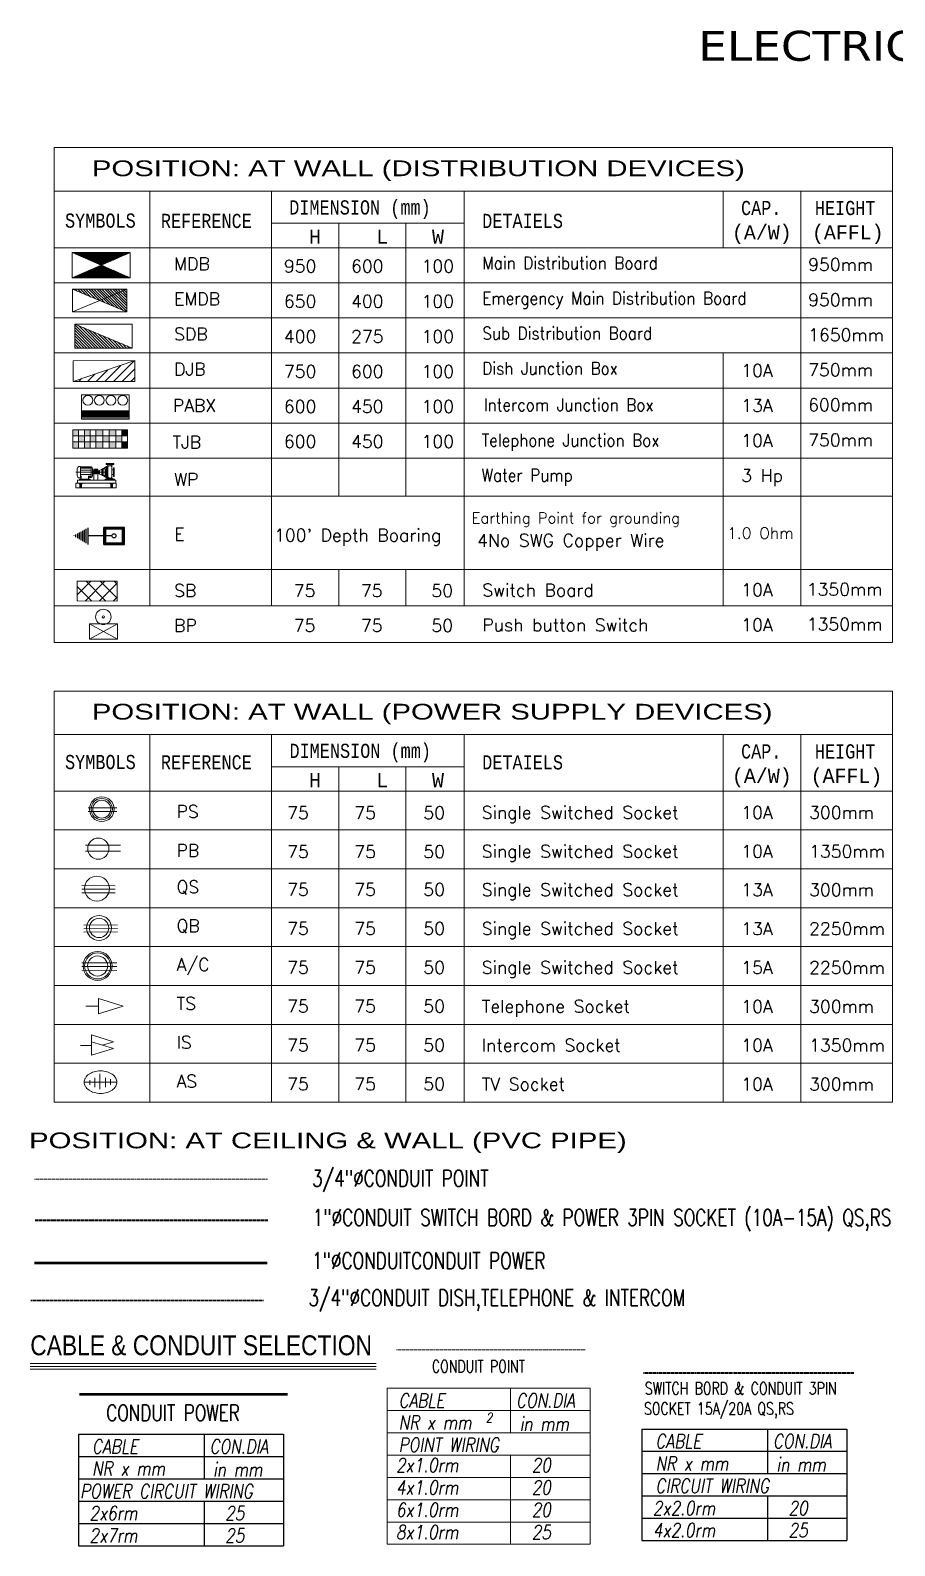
# Model space of a CAD drawing. Header units: inches. Extents: x 4244 to 5877, y 2160 to 3273.
# Drawn here: x 5290.3 to 5506, y 2880 to 3258.2 of the extents above; entities that cross this region are included whole.
import ezdxf

# ---------------------------------------------------------------- set-up
doc = ezdxf.new("R2010")
doc.units = ezdxf.units.IN
doc.header["$MEASUREMENT"] = 0
for name, pattern in [('BORDER', [1.75, 0.5, -0.25, 0.5, -0.25, 0, -0.25]), ('CENTER', [2, 1.25, -0.25, 0.25, -0.25]), ('CENTER2', [1.125, 0.75, -0.125, 0.125, -0.125]), ('HIDDEN', [0.375, 0.25, -0.125])]:
    doc.linetypes.add(name, pattern=pattern)
for name, color, linetype, lineweight in [('AN-TEXT-LEVEL', 252, 'Continuous', 18), ('CONDUIT', 10, 'HIDDEN', 18), ('E-AC-Socket-15A', 52, 'Continuous', 18), ('E-BP-Bell-Push', 190, 'Continuous', 18), ('E-CKT', 7, 'Continuous', 9), ('E-Con-Point', 204, 'HIDDEN', 20), ('E-Conduit-Power', 150, 'Continuous', 53), ('E-Conduit-QS RS SB', 6, 'CENTER2', 40), ('E-DJB Steel Box', 122, 'Continuous', 18), ('E-fixtur', 2, 'Continuous', 18), ('E-IS-Intercome-Socket', 201, 'Continuous', 18), ('E-Legend', 7, 'Continuous', 20), ('E-MDB', 1, 'Continuous', 15), ('E-PS-Socket-5A', 32, 'Continuous', 18), ('E-QB-Socket-20A', 40, 'Continuous', 18), ('E-QS-Socket-15A', 30, 'Continuous', 18), ('E-SB-Switch-Board', 5, 'Continuous', 18), ('E-Sub-Distrubtion board', 242, 'Continuous', 18), ('E-Tel Dish IC-Conduit', 11, 'BORDER', 30), ('E-Telephone-Socket', 11, 'Continuous', 18), ('E-TJB Steel Box', 14, 'Continuous', 18), ('E-Tv-Socket', 13, 'Continuous', 18), ('E. FITTING3', 56, 'Continuous', 18), ('ELEC-FITTING', 118, 'Continuous', 20)]:
    doc.layers.add(name, color=color, linetype=linetype, lineweight=lineweight)
doc.layers.add('TEXT', color=5, linetype='Continuous')
doc.styles.add('DIM', font='arial.ttf', dxfattribs={"width": 0.8, "height": 5})
doc.styles.add('SIMPLEX', font='simplex.shx', dxfattribs={"width": 0.7})
doc.styles.add('TAHUMA', font='tahoma.ttf')
doc.styles.add('TAVE1', font='ROMANS.shx', dxfattribs={"width": 0.75})
doc.styles.add('TEX', font='monotxt.shx', dxfattribs={"height": 12})
doc.styles.add('TIMES', font='ARIALN.TTF')

# ---------------------------------------------------------------- blocks, each defined once
blk = doc.blocks.new('*X5')
at = {"color": 0}
for p, q in [((10767.22, 16968.55), (10776.15, 16977.47)), ((10768.99, 16968.55), (10779.18, 16978.74)), ((10770.76, 16968.55), (10782.22, 16980.01)), ((10772.53, 16968.55), (10785.26, 16981.29)), ((10774.29, 16968.55), (10788.3, 16982.56)), ((10776.06, 16968.55), (10790.67, 16983.16)), ((10777.83, 16968.55), (10790.67, 16981.39)), ((10779.6, 16968.55), (10790.67, 16979.63)), ((10781.36, 16968.55), (10790.67, 16977.86)), ((10754.85, 16968.55), (10754.87, 16968.57)), ((10756.62, 16968.55), (10757.91, 16969.84)), ((10758.38, 16968.55), (10760.95, 16971.12)), ((10760.15, 16968.55), (10763.99, 16972.39)), ((10761.92, 16968.55), (10767.03, 16973.66)), ((10763.69, 16968.55), (10770.07, 16974.93)), ((10765.46, 16968.55), (10773.11, 16976.2)), ((10783.13, 16968.55), (10790.67, 16976.09)), ((10784.9, 16968.55), (10790.67, 16974.32)), ((10786.67, 16968.55), (10790.67, 16972.55)), ((10788.44, 16968.55), (10790.67, 16970.79)), ((10790.2, 16968.55), (10790.67, 16969.02))]:
    blk.add_line(p, q, dxfattribs=at)
blk = doc.blocks.new('SDB')
for p, q in [((0, -7.5), (17.93, 0)), ((0, -7.5), (0, 0)), ((0, 0), (17.93, 0)), ((17.93, 0), (17.93, -7.5)), ((0, -7.5), (17.93, -7.5))]:
    blk.add_line(p, q)
at = {"xscale": 0.5, "yscale": 0.5, "zscale": 0.5}
blk.add_blockref('*X5', (-5377.41, -8491.77), dxfattribs=at)
blk = doc.blocks.new('SW')
h = blk.add_hatch()
h.set_pattern_fill('ANSI37', color=256, scale=24, style=0)
h.set_pattern_definition([(45, (-59.5238, -1151.0284), (-2.12132, 2.12132), []), (135, (-59.5238, -1151.0284), (-2.12132, -2.12132), [])])
h.paths.add_polyline_path([(-24, -15.52), (-12, -15.52), (-12, -21.52), (-24, -21.52)])
for p, q in [((-24, -15.52), (-12, -15.52)), ((-24, -15.52), (-24, -21.52)), ((-12, -15.52), (-12, -21.52)), ((-24, -21.52), (-12, -21.52))]:
    blk.add_line(p, q)
blk = doc.blocks.new('A$C4DCB0E22')
at = {"layer": 'E-SB-Switch-Board', "xscale": 1.5, "yscale": 1.5, "zscale": 1.5, "rotation": 90.05046403147966}
blk.add_blockref('SW', (-23.29, 35.98), dxfattribs=at)
blk = doc.blocks.new('P')
h = blk.add_hatch()
h.set_pattern_fill('ANSI31', color=256, style=0)
h.set_pattern_definition([(45, (5262.17775, 6617.84506), (-0.0883883476, 0.0883883476), [])])
h.paths.add_polyline_path([(-3.05, -22.93), (9.68, -17.33), (-15.78, -17.33)])
h = blk.add_hatch()
h.set_pattern_fill('ANSI31', color=256, style=0)
h.set_pattern_definition([(315, (5262.17775, -6663.70471), (-0.0883883476, -0.0883883476), [])])
h.paths.add_polyline_path([(-3.05, -22.93), (9.68, -28.53), (-15.78, -28.53)])
for p, q in [((-3.05, -22.93), (-15.78, -17.33)), ((-15.78, -17.33), (9.68, -17.33)), ((-15.78, -28.53), (-15.78, -17.33)), ((-3.05, -22.93), (9.68, -17.33)), ((9.68, -17.33), (9.68, -28.53)), ((-15.78, -28.53), (-3.05, -22.93)), ((-3.05, -22.93), (9.68, -28.53)), ((9.68, -28.53), (-15.78, -28.53))]:
    blk.add_line(p, q)
blk = doc.blocks.new('*X35')
at = {"color": 0}
for p, q in [((10774.3, 16968.5), (10788.3, 16982.6)), ((10776.1, 16968.5), (10790.7, 16983.2)), ((10777.8, 16968.5), (10790.7, 16981.4)), ((10760.2, 16968.5), (10764, 16972.4)), ((10761.9, 16968.5), (10767, 16973.7)), ((10763.7, 16968.5), (10770.1, 16974.9)), ((10765.5, 16968.5), (10773.1, 16976.2)), ((10767.2, 16968.5), (10776.1, 16977.5)), ((10769, 16968.5), (10779.2, 16978.7)), ((10770.8, 16968.5), (10782.2, 16980)), ((10772.5, 16968.5), (10785.3, 16981.3)), ((10779.6, 16968.5), (10790.7, 16979.6)), ((10781.4, 16968.5), (10790.7, 16977.9)), ((10783.1, 16968.5), (10790.7, 16976.1)), ((10784.9, 16968.5), (10790.7, 16974.3)), ((10786.7, 16968.5), (10790.7, 16972.6)), ((10754.8, 16968.5), (10754.9, 16968.6)), ((10756.6, 16968.5), (10757.9, 16969.8)), ((10758.4, 16968.5), (10761, 16971.1)), ((10788.4, 16968.5), (10790.7, 16970.8)), ((10790.2, 16968.5), (10790.7, 16969))]:
    blk.add_line(p, q, dxfattribs=at)
blk = doc.blocks.new('A$C46D62743')
for p, q in [((17, 65), (316, 368)), ((57, 25), (356, 328))]:
    blk.add_line(p, q)
for radius in [183, 158, 133]:
    blk.add_circle((183, 183), radius)
blk = doc.blocks.new('3PIN15A')
for p, q in [((-7.54, -5.07), (6.43, 8.9)), ((-6.06, -6.56), (7.92, 7.41)), ((-4.57, -8.05), (9.41, 5.92))]:
    blk.add_line(p, q)
blk.add_circle((0, 0), 7.37)
blk = doc.blocks.new('A$C44EE3311')
for p, q in [((20, 94), (439, 513)), ((64, 49), (484, 468)), ((109, 5), (529, 424))]:
    blk.add_line(p, q)
for radius in [246, 221, 171]:
    blk.add_circle((246, 246), radius)
blk = doc.blocks.new('A$C12B00F2E')
for p, q in [((660, 136), (223, 271)), ((223, 0), (223, 271)), ((0, 136), (223, 136)), ((660, 136), (223, 0))]:
    blk.add_line(p, q)
blk = doc.blocks.new('E-TV')
at = {"layer": 'E-Tv-Socket'}
for p, q in [((-26.5, 13), (-0.8, 13)), ((-22, 15.2), (-22, 11.3)), ((-18.1, 16.9), (-18.1, 9.6)), ((-14.2, 18.5), (-14.2, 6.3)), ((-9.7, 16.9), (-9.7, 9.6)), ((-5.8, 15.2), (-5.8, 10.7))]:
    blk.add_line(p, q, dxfattribs=at)
for centre, radius, start, end in [((-20.2, 13), 6.31, 149.2053, 180), ((-20.2, 13), 6.31, 180, 210.7947), ((-17, 11.1), 9.96, 124.7991, 149.2053), ((-15, 8.1), 13.6, 106.0599, 124.7991), ((-13.6, 3.5), 18.4, 90, 106.0599), ((-13.6, 3.5), 18.4, 73.9401, 90), ((-12.3, 8.1), 13.6, 55.2009, 73.9401), ((-10.2, 11.1), 9.96, 30.7947, 55.2009), ((-7.1, 13), 6.31, 0, 30.7947), ((-7.1, 13), 6.31, 329.2053, 0), ((-17, 14.8), 9.96, 210.7947, 235.2009), ((-15, 17.8), 13.6, 235.2009, 253.9401), ((-13.6, 22.5), 18.4, 253.9401, 270), ((-13.6, 22.5), 18.4, 270, 286.0599), ((-12.3, 17.8), 13.6, 286.0599, 304.7991), ((-10.2, 14.8), 9.96, 304.7991, 329.2053)]:
    blk.add_arc(centre, radius, start, end, dxfattribs=at)
blk = doc.blocks.new('A$C35A322F8')
for p, q in [((660, 271), (223, 407)), ((223, 0), (223, 407)), ((0, 213), (223, 213)), ((660, 271), (223, 136)), ((660, 136), (223, 0)), ((660, 136), (442, 203))]:
    blk.add_line(p, q)
blk = doc.blocks.new('motor')
at = {"layer": 'ELEC-FITTING', "linetype": 'Continuous', "ltscale": 30}
for p, q in [((25.1, 12.3), (-0.1, 12.3)), ((1.1, 9.5), (1.1, 15.1)), ((3.6, 16.8), (2.2, 16.8)), ((3.6, 7.8), (3.6, 16.8)), ((12, 16.5), (3.6, 16.5)), ((12, 16.3), (3.6, 16.3)), ((12, 15.5), (3.6, 15.5)), ((12, 14), (3.6, 14)), ((12, 8.1), (12, 16.5)), ((13, 9.7), (13, 14.9)), ((13.4, 13.5), (13, 13.5)), ((13.2, 13.1), (13.4, 13.1)), ((14.4, 12.7), (13.2, 12.7)), ((14.1, 14.6), (14.1, 6.2)), ((17.2, 14.6), (14.1, 14.6)), ((17.2, 14.4), (14.1, 14.4)), ((17.2, 13.6), (14.1, 13.6)), ((14.7, 13.1), (14.4, 13.1)), ((14.4, 11.5), (14.4, 13.1)), ((16.5, 13.5), (14.7, 13.5)), ((14.7, 11.1), (14.7, 13.5)), ((15.3, 11.1), (15.3, 13.5)), ((16, 11.1), (16, 13.5)), ((16.5, 11.1), (16.5, 13.5)), ((16.9, 13.1), (16.5, 13.1)), ((16.9, 11.5), (16.9, 13.1)), ((18, 12.7), (16.9, 12.7)), ((17.2, 14.6), (17.2, 6.2)), ((18.4, 13.5), (18, 13.5)), ((18, 11), (18, 13.5)), ((23.7, 16.4), (20.8, 14.7)), ((22.9, 15), (21.4, 14.7)), ((29.7, 19), (23.6, 19)), ((23.6, 18.4), (23.6, 19)), ((29.7, 18.4), (23.6, 18.4)), ((25.1, 16.4), (24.3, 16.4)), ((24.5, 18.1), (24.5, 18.4)), ((28.8, 18.1), (24.5, 18.1)), ((25.1, 6.8), (25.1, 18.1)), ((28.2, 6.8), (28.2, 18.1)), ((29.3, 14.1), (28.2, 14.1)), ((28.8, 18.1), (28.8, 18.4)), ((29.3, 8.9), (29.3, 15.7)), ((29.9, 15.7), (29.3, 15.7)), ((29.7, 19), (29.7, 18.4)), ((29.9, 8.9), (29.9, 15.7)), ((0, 0), (0, 3.7)), ((31.6, 3.7), (0, 3.7)), ((31.6, 0), (0, 0)), ((1.2, 3.7), (1.2, 6.2)), ((31.3, 6.2), (1.2, 6.2)), ((3.6, 7.8), (2.2, 7.8)), ((4.9, 3.1), (2.5, 3.1)), ((4.7, 3.1), (2.7, 2.7)), ((4.7, 2.7), (2.7, 2.3)), ((4.7, 2.7), (2.7, 2.7)), ((4.7, 2.3), (2.7, 1.9)), ((4.7, 2.3), (2.7, 2.3)), ((4.7, 1.9), (2.7, 1.5)), ((4.7, 1.9), (2.7, 1.9)), ((4.7, 1.5), (2.7, 1.2)), ((4.7, 1.5), (2.7, 1.5)), ((4.7, 1.2), (2.7, 0.8)), ((4.7, 1.2), (2.7, 1.2)), ((4.7, 0.8), (2.7, 0.4)), ((4.7, 0.8), (2.7, 0.8)), ((4.7, 0.4), (2.7, 0)), ((4.7, 0.4), (2.7, 0.4)), ((2.8, 6.2), (2.8, 6.9)), ((11.2, 6.9), (2.8, 6.9)), ((3.1, 1.8), (3.1, 1.8)), ((12, 10.6), (3.6, 10.6)), ((4, 9.1), (3.6, 9.1)), ((4, 8.3), (3.6, 8.3)), ((4, 8.1), (3.6, 8.1)), ((4, 9.4), (4, 6.9)), ((9.9, 9.4), (9.9, 6.9)), ((12, 9.1), (9.9, 9.1)), ((12, 8.3), (9.9, 8.3)), ((12, 8.1), (9.9, 8.1)), ((11.2, 6.2), (11.2, 6.9)), ((13.4, 11.1), (13, 11.1)), ((14.4, 11.9), (13.2, 11.9)), ((13.2, 11.5), (13.4, 11.5)), ((14.7, 11.5), (14.4, 11.5)), ((16.5, 11.1), (14.7, 11.1)), ((16.9, 11.5), (16.5, 11.5)), ((18, 11.9), (16.9, 11.9)), ((18.4, 11), (18, 11)), ((23.7, 8.1), (20.8, 9.9)), ((22.9, 9.6), (21.4, 9.9)), ((30.1, 6.8), (23, 6.8)), ((23, 6.8), (23, 6.2)), ((24.2, 6.8), (25.1, 7.7)), ((25.1, 8.1), (24.3, 8.1)), ((28.2, 7.7), (25.1, 7.7)), ((26.7, 7.2), (26.7, 7.7)), ((26.7, 3.1), (26.7, 3.7)), ((26.7, 3.7), (29.2, 3.7)), ((29.2, 3.1), (26.7, 3.1)), ((28.9, 3.1), (27, 2.7)), ((28.9, 2.7), (27, 2.7)), ((28.9, 2.7), (27, 2.3)), ((28.9, 2.3), (27, 2.3)), ((28.9, 2.3), (27, 1.9)), ((28.9, 1.9), (27, 1.9)), ((28.9, 1.9), (27, 1.5)), ((28.9, 1.5), (27, 1.5)), ((28.9, 1.5), (27, 1.2)), ((28.9, 1.2), (27, 1.2)), ((28.9, 1.2), (27, 0.8)), ((28.9, 0.8), (27, 0.8)), ((28.9, 0.8), (27, 0.4)), ((28.9, 0.4), (27, 0.4)), ((28.9, 0.4), (27, 0)), ((27.3, 1.8), (27.3, 1.8)), ((29.3, 10.5), (28.2, 10.5)), ((29.1, 6.8), (28.2, 7.7)), ((29.2, 3.7), (29.2, 3.1)), ((29.9, 8.9), (29.3, 8.9)), ((30.1, 6.2), (30.1, 6.8)), ((31.3, 3.7), (31.3, 6.2)), ((31.6, 0), (31.6, 3.7))]:
    blk.add_line(p, q, dxfattribs=at)
for points in [[(13.2, 11.5), (13.2, 13.1)], [(13.4, 11.1), (13.4, 13.5)], [(21.4, 9.9), (21.4, 14.7)], [(22.9, 9.6), (22.9, 15)], [(2.5, 3.1), (2.5, 3.7), (4.9, 3.7), (4.9, 3.1)]]:
    blk.add_lwpolyline(points, dxfattribs=at)
for points in [[(18.4, 11), (18.4, 13.5, -0.414214), (18.5, 13.6), (20.2, 14.7), (20.2, 9.9), (18.5, 10.9, -0.414214)], [(20.8, 9.8), (20.8, 14.8, 0.414214), (20.7, 14.9), (20.5, 14.9), (20.5, 9.7), (20.7, 9.7, 0.414214)], [(23.7, 8.1), (23.7, 16.5, -0.414214), (23.8, 16.6), (23.9, 16.6), (23.9, 7.9), (23.8, 7.9, -0.414214)], [(24.3, 7.8), (24.3, 16.7, 0.414214), (24.1, 16.8), (24, 16.8, 0.414214), (23.9, 16.7), (23.9, 7.8, 0.414214), (24, 7.7), (24.1, 7.7, 0.414214)]]:
    blk.add_lwpolyline(points, format="xyb", close=True, dxfattribs=at)
for centre, radius, start, end in [((2.9, 15.1), 1.78, 114.5294, 180), ((11.2, 14.9), 1.78, 0, 65.4071), ((26.7, 15.1), 2.22, 46.174, 133.826), ((2.9, 9.5), 1.78, 180, 245.4706), ((11.2, 9.7), 1.78, 294.5929, 0), ((26.7, 9.9), 2.22, 226.174, 313.826)]:
    blk.add_arc(centre, radius, start, end, dxfattribs=at)
blk = doc.blocks.new('A$C19202BDE')
for p, q in [((0, 89), (419, 509)), ((45, 45), (464, 464)), ((89, 0), (509, 419))]:
    blk.add_line(p, q)
for radius in [221, 171]:
    blk.add_circle((226, 242), radius)

msp = doc.modelspace()

# ---------------------------------------------------------------- hatches: boundary and pattern name
at = {"layer": 'CONDUIT', "linetype": 'ByBlock', "lineweight": 25}
h = msp.add_hatch(dxfattribs=at)
h.set_pattern_fill('BRICK', color=256, scale=0.4225, angle=-90, style=0)
h.set_pattern_definition([(270, (6129.59524, 6614.19442), (0.105625, -3e-17), []), (360, (6129.59524, 6614.19442), (8e-17, 0.21125), [0.105625, -0.105625]), (360, (6129.59524, 6614.0888), (8e-17, 0.21125), [-0.105625, 0.105625])])
h.paths.add_polyline_path([(5313.78, 3129.85), (5313.78, 3134.11), (5308.66, 3134.11), (5308.66, 3132.03), (5309.09, 3132.03), (5309.09, 3133.68), (5313.34, 3133.68), (5313.34, 3130.28), (5309.09, 3130.28), (5309.09, 3132.03), (5308.66, 3132.03), (5308.66, 3129.85)])
at = {"layer": 'E-TJB Steel Box'}
h = msp.add_hatch(color=256, dxfattribs=at)
h.paths.add_polyline_path([(5302.32, 3158.48), (5300.94, 3158.48), (5300.94, 3156.98), (5302.32, 3156.97)])
h.paths.add_polyline_path([(5305.22, 3158.48), (5303.8, 3158.48), (5303.8, 3156.97), (5305.22, 3156.97)])
h.paths.add_polyline_path([(5308.37, 3158.48), (5306.67, 3158.48), (5306.67, 3156.96), (5308.37, 3156.96)])
h.paths.add_polyline_path([(5311.63, 3158.48), (5310, 3158.48), (5310, 3156.96), (5311.63, 3156.95)])
h = msp.add_hatch(color=256, dxfattribs=at)
h.paths.add_polyline_path([(5313.18, 3156.95), (5314.57, 3156.95), (5314.57, 3158.48), (5313.18, 3158.48)])
h.paths.add_polyline_path([(5313.18, 3153.89), (5314.57, 3153.89), (5314.57, 3155.44), (5313.18, 3155.44)])
h = msp.add_hatch(color=256, dxfattribs=at)
h.paths.add_polyline_path([(5302.32, 3155.46), (5300.94, 3155.47), (5300.94, 3153.89), (5302.32, 3153.89)])
h.paths.add_polyline_path([(5305.22, 3155.46), (5303.8, 3155.46), (5303.8, 3153.89), (5305.22, 3153.89)])
h.paths.add_polyline_path([(5308.37, 3155.45), (5306.67, 3155.45), (5306.67, 3153.89), (5308.37, 3153.89)])
h.paths.add_polyline_path([(5311.63, 3155.44), (5310, 3155.45), (5310, 3153.89), (5311.63, 3153.89)])
h = msp.add_hatch(color=256, dxfattribs=at)
h.paths.add_polyline_path([(5313.18, 3156.95), (5311.63, 3156.95), (5311.63, 3155.44), (5313.18, 3155.44)])
h.paths.add_polyline_path([(5310, 3156.96), (5308.37, 3156.96), (5308.37, 3155.45), (5310, 3155.45)])
h.paths.add_polyline_path([(5305.22, 3155.46), (5306.67, 3155.45), (5306.67, 3156.96), (5305.22, 3156.97)])
h.paths.add_polyline_path([(5302.32, 3155.46), (5303.8, 3155.46), (5303.8, 3156.97), (5302.32, 3156.97)])

# ---------------------------------------------------------------- linework, layer by layer
at = {"layer": 'AN-TEXT-LEVEL'}
for p, q in [((5305.12, 3106.21), (5305.12, 3107.4)), ((5309.55, 3106.21), (5310.21, 3106.21))]:
    msp.add_line(p, q, dxfattribs=at)
at = {"layer": 'CONDUIT', "linetype": 'ByBlock', "lineweight": 25}
for p, q in [((5301.21, 3132.1), (5301.21, 3131.97)), ((5301.63, 3132.33), (5301.63, 3131.71)), ((5302.05, 3132.57), (5302.05, 3131.45)), ((5302.48, 3132.8), (5302.47, 3131.19)), ((5302.9, 3133.04), (5302.9, 3130.94)), ((5303.32, 3133.28), (5303.32, 3130.68)), ((5303.75, 3133.51), (5303.74, 3130.42)), ((5304.17, 3133.75), (5304.16, 3130.16)), ((5304.68, 3134.03), (5304.68, 3129.85)), ((5310.61, 3132.03), (5304.68, 3132.03))]:
    msp.add_line(p, q, dxfattribs=at)
for points in [[(5313.78, 3134.11), (5308.66, 3134.11), (5308.66, 3129.85), (5313.78, 3129.85)], [(5313.34, 3133.68), (5309.09, 3133.68), (5309.09, 3130.28), (5313.34, 3130.28)]]:
    msp.add_lwpolyline(points, close=True, dxfattribs=at)
msp.add_circle((5311.17, 3132.01), 0.509, dxfattribs=at)
at = {"layer": 'E-BP-Bell-Push', "color": 200}
for p, q in [((5305.11, 3110.06), (5312.04, 3106.22)), ((5305.11, 3110.06), (5305.12, 3106.21)), ((5312.04, 3110.06), (5305.11, 3110.06)), ((5312.04, 3110.06), (5305.12, 3106.21)), ((5312.04, 3106.22), (5312.04, 3110.06)), ((5305.12, 3106.21), (5312.04, 3106.22))]:
    msp.add_line(p, q, dxfattribs=at)
msp.add_circle((5308.53, 3111.77), 1.92, dxfattribs=at)
for start, end in [(0.0177, 180.0177), (180.0177, 0.0177)]:
    msp.add_arc((5308.52, 3111.75), 0.288, start, end, dxfattribs=at)
at = {"layer": 'E-Con-Point', "ltscale": 0.005}
for p, q in [((5291.37, 2971.4), (5349.49, 2971.4)), ((5381.67, 2928.85), (5428.78, 2928.83))]:
    msp.add_line(p, q, dxfattribs=at)
at = {"layer": 'E-Con-Point', "linetype": 'ByBlock'}
for p, q in [((5379.4, 2919.25), (5430.02, 2919.25)), ((5379.4, 2919.25), (5379.4, 2880.3)), ((5410.17, 2919.25), (5410.17, 2908.12)), ((5430.02, 2919.25), (5430.02, 2880.3)), ((5379.4, 2913.68), (5430.02, 2913.68)), ((5379.4, 2908.12), (5430.02, 2908.12)), ((5379.4, 2902.56), (5430.02, 2902.56)), ((5410.17, 2902.56), (5410.17, 2880.3)), ((5379.4, 2896.99), (5430.02, 2896.99)), ((5379.4, 2891.43), (5430.02, 2891.43)), ((5379.4, 2885.87), (5430.02, 2885.87)), ((5379.4, 2880.3), (5430.02, 2880.3))]:
    msp.add_line(p, q, dxfattribs=at)
at = {"layer": 'E-Conduit-Power', "ltscale": 0.0001}
for p, q in [((5291.32, 2950.55), (5349.44, 2950.55)), ((5302.57, 2917.74), (5354.46, 2917.74))]:
    msp.add_line(p, q, dxfattribs=at)
at = {"layer": 'E-Conduit-Power', "linetype": 'ByBlock', "lineweight": -2}
for p, q in [((5302.31, 2907.77), (5353.52, 2907.77)), ((5302.31, 2907.77), (5302.31, 2879.96)), ((5333.68, 2907.77), (5333.68, 2896.65)), ((5353.52, 2907.77), (5353.52, 2891.09)), ((5302.31, 2902.21), (5353.52, 2902.21)), ((5302.31, 2896.65), (5353.52, 2896.65)), ((5302.31, 2891.09), (5353.52, 2891.09)), ((5333.68, 2891.09), (5333.68, 2879.96)), ((5353.52, 2891.09), (5353.52, 2879.96)), ((5302.31, 2885.52), (5353.52, 2885.52)), ((5302.31, 2879.96), (5353.52, 2879.96))]:
    msp.add_line(p, q, dxfattribs=at)
at = {"layer": 'E-Conduit-QS RS SB', "ltscale": 0.005}
for p, q in [((5291.49, 2961.22), (5349.61, 2961.22)), ((5443.32, 2923.11), (5495.87, 2923.11))]:
    msp.add_line(p, q, dxfattribs=at)
at = {"layer": 'E-Conduit-QS RS SB', "linetype": 'ByBlock', "lineweight": -2}
for p, q in [((5442.9, 2909.08), (5494.11, 2909.08)), ((5442.9, 2909.08), (5442.9, 2881.26)), ((5442.9, 2909.08), (5494.11, 2909.08)), ((5442.9, 2909.08), (5442.9, 2881.26)), ((5474.27, 2909.08), (5474.27, 2897.95)), ((5474.27, 2909.08), (5474.27, 2897.95)), ((5494.11, 2909.08), (5494.11, 2892.39)), ((5494.11, 2909.08), (5494.11, 2892.39)), ((5442.9, 2903.51), (5494.11, 2903.51)), ((5442.9, 2903.51), (5494.11, 2903.51)), ((5442.9, 2897.95), (5494.11, 2897.95)), ((5442.9, 2897.95), (5494.11, 2897.95)), ((5442.9, 2892.39), (5494.11, 2892.39)), ((5442.9, 2892.39), (5494.11, 2892.39)), ((5474.27, 2892.39), (5474.27, 2881.26)), ((5474.27, 2892.39), (5474.27, 2881.26)), ((5494.11, 2892.39), (5494.11, 2881.26)), ((5494.11, 2892.39), (5494.11, 2881.26)), ((5442.9, 2886.82), (5494.11, 2886.82)), ((5442.9, 2886.82), (5494.11, 2886.82)), ((5442.9, 2881.26), (5494.11, 2881.26)), ((5442.9, 2881.26), (5494.11, 2881.26))]:
    msp.add_line(p, q, dxfattribs=at)
at = {"layer": 'E-DJB Steel Box'}
for p, q in [((5300.97, 3170.53), (5316.41, 3175.73)), ((5316.41, 3175.73), (5300.97, 3175.72)), ((5300.97, 3175.72), (5300.97, 3170.53)), ((5309.66, 3173.45), (5306.74, 3170.53)), ((5312.92, 3174.55), (5308.9, 3170.53)), ((5316.19, 3175.65), (5311.07, 3170.53)), ((5316.42, 3173.71), (5313.24, 3170.53)), ((5316.42, 3170.53), (5316.41, 3175.73)), ((5300.97, 3170.53), (5316.42, 3170.53)), ((5303.12, 3171.25), (5302.4, 3170.53)), ((5306.39, 3172.35), (5304.57, 3170.53)), ((5316.42, 3171.54), (5315.41, 3170.53))]:
    msp.add_line(p, q, dxfattribs=at)
at = {"layer": 'E-fixtur', "color": 1}
for p, q in [((5296.28, 3228.9), (5505.51, 3228.9)), ((5296.28, 3228.9), (5296.28, 3105.38)), ((5505.51, 3105.38), (5505.51, 3228.9)), ((5296.28, 3105.38), (5505.51, 3105.38)), ((5296.28, 3093.27), (5296.28, 2990.67)), ((5296.28, 3093.27), (5505.51, 3093.27)), ((5505.51, 2990.67), (5505.51, 3093.27)), ((5296.28, 2990.67), (5505.51, 2990.67))]:
    msp.add_line(p, q, dxfattribs=at)
at = {"layer": 'E-fixtur', "color": 36}
for p, q in [((5296.28, 3218.04), (5505.51, 3218.04)), ((5320.12, 3114.51), (5320.12, 3218.04)), ((5350.52, 3114.51), (5350.52, 3218.04)), ((5398.54, 3114.51), (5398.54, 3218.04)), ((5463.25, 3203.92), (5463.25, 3218.04)), ((5482.58, 3114.51), (5482.58, 3218.04)), ((5350.52, 3210.02), (5398.54, 3210.02)), ((5367.28, 3210.02), (5367.28, 3141.89)), ((5384.04, 3210.02), (5384.04, 3141.89)), ((5296.28, 3203.92), (5505.51, 3203.92)), ((5296.28, 3195.13), (5505.51, 3195.13)), ((5296.28, 3186.38), (5505.51, 3186.38)), ((5296.28, 3177.64), (5505.51, 3177.64)), ((5463.25, 3114.51), (5463.25, 3177.64)), ((5296.28, 3168.89), (5505.51, 3168.89)), ((5296.28, 3160.14), (5505.51, 3160.14)), ((5296.28, 3151.39), (5505.51, 3151.39)), ((5296.28, 3141.89), (5505.51, 3141.89)), ((5296.28, 3123.63), (5505.51, 3123.63)), ((5367.28, 3123.63), (5367.28, 3114.51)), ((5384.04, 3123.44), (5384.04, 3114.51)), ((5296.28, 3114.51), (5505.51, 3114.51)), ((5296.28, 3082.41), (5505.51, 3082.41)), ((5320.12, 2990.67), (5320.12, 3082.41)), ((5350.52, 2990.67), (5350.52, 3082.41)), ((5398.54, 2990.67), (5398.54, 3082.41)), ((5463.25, 2990.67), (5463.25, 3082.41)), ((5482.58, 2990.67), (5482.58, 3082.41)), ((5350.52, 3074.39), (5398.54, 3074.39)), ((5367.28, 3074.39), (5367.28, 2990.67)), ((5384.04, 3074.39), (5384.04, 2990.67)), ((5296.28, 3068.29), (5505.51, 3068.29)), ((5296.28, 3058.59), (5505.51, 3058.59)), ((5296.28, 3048.89), (5505.51, 3048.89)), ((5296.28, 3039.18), (5505.51, 3039.18)), ((5296.28, 3029.48), (5505.51, 3029.48)), ((5296.28, 3019.78), (5505.51, 3019.78)), ((5296.28, 3010.08), (5505.51, 3010.08)), ((5296.28, 3000.38), (5505.51, 3000.38))]:
    msp.add_line(p, q, dxfattribs=at)
at = {"layer": 'E-Legend', "color": 3, "ltscale": 2}
for p, q in [((5290.31, 2925.42), (5376.58, 2925.42)), ((5290.31, 2924.72), (5376.58, 2924.72)), ((5290.31, 2924.02), (5376.58, 2924.02))]:
    msp.add_line(p, q, dxfattribs=at)
at = {"layer": 'E-SB-Switch-Board'}
for p, q in [((5304.08, 3054.82), (5312.79, 3054.82)), ((5304.08, 3053.3), (5312.79, 3053.3))]:
    msp.add_line(p, q, dxfattribs=at)
at = {"layer": 'E-SB-Switch-Board', "extrusion": (0, 0, -1)}
msp.add_ellipse((5307.28, 3053.94), major_axis=(-1.87, -1.87), ratio=1, start_param=3.13784, end_param=9.421025, dxfattribs=at)
at = {"layer": 'E-Sub-Distrubtion board', "color": 3}
for p, q in [((5300.85, 3193.54), (5314.36, 3187.89)), ((5300.85, 3193.54), (5300.85, 3187.89)), ((5300.85, 3193.54), (5314.36, 3193.54)), ((5300.85, 3187.89), (5314.36, 3193.54)), ((5314.36, 3193.54), (5314.36, 3187.89)), ((5300.85, 3187.89), (5314.36, 3187.89))]:
    msp.add_line(p, q, dxfattribs=at)
at = {"layer": 'E-Tel Dish IC-Conduit', "ltscale": 0.002}
msp.add_line((5290.43, 2941.12), (5348.55, 2941.12), dxfattribs=at)
at = {"layer": 'E-TJB Steel Box'}
for p, q in [((5300.94, 3158.48), (5300.94, 3153.89)), ((5314.57, 3158.48), (5300.94, 3158.48)), ((5302.32, 3158.48), (5302.32, 3153.9)), ((5303.8, 3158.48), (5303.8, 3153.9)), ((5305.22, 3158.48), (5305.22, 3153.83)), ((5306.67, 3158.48), (5306.67, 3153.86)), ((5308.37, 3158.48), (5308.37, 3153.9)), ((5310, 3158.48), (5310, 3153.86)), ((5311.63, 3158.48), (5311.63, 3153.86)), ((5313.18, 3158.48), (5313.18, 3153.89)), ((5314.57, 3153.89), (5314.57, 3158.48)), ((5300.93, 3155.47), (5314.57, 3155.44)), ((5300.94, 3156.98), (5314.57, 3156.95)), ((5300.94, 3153.89), (5314.57, 3153.89))]:
    msp.add_line(p, q, dxfattribs=at)
at = {"layer": 'E. FITTING3', "ltscale": 0.5}
for p, q in [((5314.97, 3163.19), (5303.06, 3163.19)), ((5314.97, 3162.95), (5303.06, 3162.95)), ((5314.97, 3162.72), (5303.06, 3162.72)), ((5314.97, 3162.45), (5303.06, 3162.45)), ((5314.97, 3162.25), (5303.06, 3162.25)), ((5314.97, 3162), (5303.06, 3162)), ((5314.97, 3161.75), (5303.06, 3161.75)), ((5314.97, 3161.45), (5303.06, 3161.45))]:
    msp.add_line(p, q, dxfattribs=at)
msp.add_lwpolyline([(5314.97, 3167.23), (5314.97, 3161.15), (5303.06, 3161.15), (5303.06, 3167.23)], close=True, dxfattribs=at)
for centre in [(5304.67, 3165.83), (5307.52, 3165.83), (5310.43, 3165.83), (5313.38, 3165.83)]:
    msp.add_circle(centre, 1.24, dxfattribs=at)

# ---------------------------------------------------------------- block references
at = {"layer": 'E-AC-Socket-15A', "xscale": 0.01466945520605271, "yscale": 0.01466945522224705, "zscale": 0.0146694552196272, "rotation": 314.9156490890725}
msp.add_blockref('A$C44EE3311', (5302.01, 3024.66), dxfattribs=at)
at = {"layer": 'E-IS-Intercome-Socket', "xscale": -0.0123826809322054, "yscale": 0.0123826809331149, "zscale": 0.01238268093767518, "rotation": 180}
msp.add_blockref('A$C35A322F8', (5302.86, 3007.43), dxfattribs=at)
at = {"layer": 'E-MDB', "xscale": 0.5697957520278578, "yscale": 0.5697957520342243, "zscale": 0.5697957520278578}
msp.add_blockref('P', (5309.71, 3212.62), dxfattribs=at)
at = {"layer": 'E-PS-Socket-5A', "xscale": -0.01682646401693972, "yscale": 0.01682646401513921, "zscale": 0.01682646401458231, "rotation": 225.384965370892}
msp.add_blockref('A$C46D62743', (5303.79, 3063.76), dxfattribs=at)
at = {"layer": 'E-QB-Socket-20A', "xscale": 0.01409561214391467, "yscale": 0.01409561217587907, "zscale": 0.01409561217528873, "rotation": 315.6897401540111}
msp.add_blockref('A$C19202BDE', (5302.81, 3033.93), dxfattribs=at)
at = {"layer": 'E-QS-Socket-15A', "xscale": 0.4220898829478396, "yscale": 0.422089882945329, "zscale": 0.4220898829428227, "rotation": 314.7849704464856}
msp.add_blockref('3PIN15A', (5306.94, 3043.96), dxfattribs=at)
at = {"layer": 'E-SB-Switch-Board', "xscale": -0.5506447733314417, "yscale": 0.5506447733314417, "zscale": 0.5506447733282025, "rotation": 90}
msp.add_blockref('A$C4DCB0E22', (5311.95, 3120.7), dxfattribs=at)
at = {"layer": 'E-Sub-Distrubtion board', "color": 3, "xscale": -0.3768515974536502, "yscale": 0.3768515974570619, "zscale": 0.3768515974565281, "rotation": 179.9983769500013}
msp.add_blockref('*X35', (1248.06, 9588.28), dxfattribs=at)
at = {"layer": 'E-Sub-Distrubtion board', "xscale": -0.7984329450082441, "yscale": 0.7984329450064251, "zscale": 0.7984329450061678}
msp.add_blockref('SDB', (5315.74, 3184.86), dxfattribs=at)
at = {"layer": 'E-Telephone-Socket', "xscale": -0.01413749999483116, "yscale": 0.01413750000028813, "zscale": 0.0141375, "rotation": 180}
msp.add_blockref('A$C12B00F2E', (5304.14, 3016.57), dxfattribs=at)
at = {"layer": 'E-Tv-Socket', "xscale": -0.3167716584684968, "yscale": 0.3167716584684968, "zscale": 0.3167716584659913, "rotation": 180}
msp.add_blockref('E-TV', (5312.15, 2999.76), dxfattribs=at)
at = {"layer": 'TEXT', "ltscale": 2, "xscale": 0.3188147672954074, "yscale": 0.3188147672954074, "zscale": 0.3188147672954074}
msp.add_blockref('motor', (5301.69, 3143.96), dxfattribs=at)

# ---------------------------------------------------------------- texts
at = {"layer": 'E-CKT', "color": 5, "style": 'TAHUMA', "width": 1.286268}
msp.add_text('ELECTRICAL, TELEPHONE & TV SYSTEM', height=7.4621, dxfattribs=at).set_placement((5457.01, 3250.58))
at = {"layer": 'E-Con-Point', "style": 'TAVE1', "width": 0.75}
for s, height, p in [('3/4"%%CCONDUIT POINT', 4.0921, (5360.62, 2969.6)), ('CONDUIT POINT', 3.0462, (5390.53, 2923.18))]:
    msp.add_text(s, height=height, dxfattribs=at).set_placement(p)
at = {"layer": 'E-Con-Point', "linetype": 'ByBlock', "style": 'TAVE1', "oblique": 10, "width": 0.8}
for s, height, p in [('CABLE', 3.493, (5382.21, 2914.48)), ('CON.DIA', 3.493, (5411.54, 2914.48)), ('NR x mm', 3.493, (5382.21, 2908.92)), ('2', 2.43, (5403.99, 2910.7)), ('in mm ', 3.493, (5412.38, 2908.66)), ('POINT WIRING', 3.4931, (5382.21, 2903.35)), ('2x1.0rm', 3.493, (5381.56, 2898.3)), ('20', 3.493, (5415.44, 2898.3)), ('4x1.0rm', 3.493, (5381.56, 2892.74)), ('20', 3.493, (5415.44, 2892.74)), ('6x1.0rm', 3.493, (5381.56, 2887.17)), ('20', 3.493, (5415.44, 2887.17)), ('8x1.0rm', 3.493, (5381.56, 2881.61)), ('25', 3.493, (5415.44, 2881.61))]:
    msp.add_text(s, height=height, dxfattribs=at).set_placement(p)
at = {"layer": 'E-Conduit-Power', "linetype": 'CENTER', "lineweight": -2, "style": 'TAVE1', "width": 0.75}
for s, height, p in [('1"%%CCONDUITCONDUIT POWER', 4.0921, (5360.62, 2949.05)), ('CONDUIT POWER', 4.0616, (5309.29, 2911.08))]:
    msp.add_text(s, height=height, dxfattribs=at).set_placement(p)
at = {"layer": 'E-Conduit-Power', "linetype": 'ByBlock', "lineweight": -2, "style": 'TAVE1', "oblique": 10, "width": 0.8}
for s, height, p in [('CABLE', 3.493, (5305.71, 2903.01)), ('CON.DIA', 3.493, (5335.04, 2903.01)), ('NR x mm', 3.493, (5305.71, 2897.45)), ('in mm ', 3.493, (5335.88, 2897.19)), ('POWER CIRCUIT WIRING', 3.4931, (5302.73, 2891.82)), ('2x6rm', 3.493, (5305.06, 2886.31)), ('25', 3.493, (5338.94, 2886.31)), ('2x7rm', 3.493, (5305.06, 2880.75)), ('25', 3.493, (5338.94, 2880.75))]:
    msp.add_text(s, height=height, dxfattribs=at).set_placement(p)
at = {"layer": 'E-Conduit-QS RS SB', "lineweight": 18, "style": 'TAVE1', "width": 0.75}
msp.add_text('1"%%CCONDUIT SWITCH BORD & POWER 3PIN SOCKET (10A-15A) QS,RS', height=4.0921, dxfattribs=at).set_placement((5360.78, 2959.82))
at = {"layer": 'E-Conduit-QS RS SB', "lineweight": -2, "style": 'TAVE1', "width": 0.75}
for s, p in [('SWITCH BORD & CONDUIT 3PIN ', (5443.66, 2917.7)), ('SOCKET 15A/20A QS,RS', (5443.46, 2912.67))]:
    msp.add_text(s, height=3.0462, dxfattribs=at).set_placement(p)
at = {"layer": 'E-Conduit-QS RS SB', "linetype": 'ByBlock', "lineweight": -2, "style": 'TAVE1', "oblique": 10, "width": 0.8}
for s, height, p in [('CABLE', 3.493, (5446.31, 2904.31)), ('CABLE', 3.493, (5446.31, 2904.31)), ('CON.DIA', 3.493, (5475.63, 2904.31)), ('CON.DIA', 3.493, (5475.63, 2904.31)), ('NR x mm', 3.493, (5446.31, 2898.75)), ('NR x mm', 3.493, (5446.31, 2898.75)), ('in mm ', 3.493, (5476.48, 2898.49)), ('in mm ', 3.493, (5476.48, 2898.49)), ('CIRCUIT WIRING', 3.4931, (5446.31, 2893.18)), ('CIRCUIT WIRING', 3.4931, (5446.31, 2893.18)), ('2x2.0rm', 3.493, (5445.66, 2887.61)), ('20', 3.493, (5479.53, 2887.61)), ('20', 3.493, (5479.53, 2887.61)), ('4x2.0rm', 3.493, (5445.66, 2882.05)), ('25', 3.493, (5479.53, 2882.05)), ('25', 3.493, (5479.53, 2882.05))]:
    msp.add_text(s, height=height, dxfattribs=at).set_placement(p)
at = {"layer": 'E-fixtur', "color": 7}
for s, height, style, width, p in [('POSITION: AT WALL (DISTRIBUTION DEVICES)', 3.9361, 'DIM', 1.330194, (5305.67, 3221.77)), ('Main Distribution Board', 3.1489, 'SIMPLEX', 0.881614, (5403.12, 3198.53)), ('Emergency Main Distribution Board', 3.1489, 'SIMPLEX', 0.881614, (5403.12, 3189.73)), ('Sub Distribution Board', 3.1489, 'SIMPLEX', 0.881614, (5403.12, 3180.99)), ('Dish Junction Box', 3.1489, 'SIMPLEX', 0.881614, (5403.12, 3172.24)), ('Intercom Junction Box', 3.1489, 'SIMPLEX', 0.881614, (5403.49, 3163.14)), ('Telephone Junction Box', 3.1489, 'SIMPLEX', 0.881614, (5402.92, 3154.29)), ('Water Pump', 3.149, 'SIMPLEX', 0.881614, (5402.92, 3145.54)), ('POSITION: AT WALL (POWER SUPPLY DEVICES)', 3.9361, 'DIM', 1.330194, (5305.67, 3086.14)), ('POSITION: AT CEILING & WALL (PVC PIPE)', 3.9361, 'DIM', 1.330194, (5290, 2979.14))]:
    msp.add_text(s, height=height, dxfattribs=dict(at, style=style, width=width)).set_placement(p)
at = {"layer": 'E-fixtur', "color": 7, "ltscale": 10, "style": 'TEX'}
for s, height, width, p in [('DIMENSION (mm)', 3.5425, 0.822133, (5354.93, 3212.2)), ('CAP.', 3.542, 0.822133, (5467.68, 3212.06)), ('HEIGHT', 3.542, 0.822133, (5486.1, 3212.06)), ('SYMBOLS', 3.542, 0.822133, (5298.98, 3208.91)), ('REFERENCE', 3.542, 0.822133, (5322.9, 3208.83)), ('DETAIELS', 3.542, 0.822133, (5403.08, 3208.83)), ('H', 3.54, 0.972583, (5359.86, 3204.9)), ('L', 3.54, 0.972583, (5376.65, 3204.9)), ('W', 3.54, 0.972583, (5390.56, 3204.9)), ('(A/W)', 3.542, 0.972583, (5465.41, 3205.98)), ('(AFFL)', 3.542, 0.972583, (5485.38, 3205.98)), ('DIMENSION (mm)', 3.5425, 0.822133, (5355, 3076.57)), ('CAP.', 3.542, 0.822133, (5467.68, 3076.43)), ('HEIGHT', 3.542, 0.822133, (5486.1, 3076.43)), ('SYMBOLS', 3.542, 0.822133, (5298.98, 3073.78)), ('REFERENCE', 3.542, 0.822133, (5322.9, 3073.7)), ('DETAIELS', 3.542, 0.822133, (5403.08, 3073.7)), ('H', 3.54, 0.972583, (5359.86, 3069.27)), ('L', 3.54, 0.972583, (5376.65, 3069.27)), ('W', 3.54, 0.972583, (5390.56, 3069.27)), ('(A/W)', 3.542, 0.972583, (5465.41, 3070.35)), ('(AFFL)', 3.542, 0.972583, (5485.05, 3070.35))]:
    msp.add_text(s, height=height, dxfattribs=dict(at, width=width)).set_placement(p)
at = {"layer": 'E-fixtur', "color": 7, "style": 'SIMPLEX'}
for s, height, p in [('MDB', 3.149, (5326.21, 3198.34)), ('950', 3.149, (5353.6, 3197.75)), ('600', 3.149, (5370.36, 3197.75)), ('100', 3.149, (5387.95, 3197.75)), ('950mm', 3.149, (5484.43, 3198.13)), ('EMDB', 3.149, (5326.21, 3189.55)), ('950mm', 3.149, (5484.43, 3189.34)), ('650', 3.149, (5353.6, 3188.96)), ('400', 3.149, (5370.36, 3188.96)), ('100', 3.149, (5387.95, 3188.96)), ('SDB', 3.149, (5326.21, 3180.8)), ('400', 3.149, (5353.6, 3180.21)), ('275', 3.149, (5370.36, 3180.21)), ('100', 3.149, (5387.95, 3180.21)), ('1650mm', 3.149, (5484.43, 3180.59)), ('DJB', 3.149, (5326.21, 3172.05)), ('750', 3.149, (5353.6, 3171.47)), ('600', 3.149, (5370.36, 3171.47)), ('100', 3.149, (5387.95, 3171.47)), ('10A', 3.149, (5467.74, 3171.71)), ('750mm', 3.149, (5484.43, 3171.84)), ('PABX', 3.149, (5325.9, 3162.95)), ('600', 3.149, (5353.6, 3162.72)), ('450', 3.149, (5370.36, 3162.72)), ('100', 3.149, (5387.95, 3162.72)), ('13A', 3.149, (5467.74, 3162.96)), ('600mm', 3.149, (5484.43, 3163.1)), ('TJB', 3.149, (5325.79, 3153.82)), ('600', 3.149, (5353.6, 3153.97)), ('450', 3.149, (5370.36, 3153.97)), ('100', 3.149, (5387.95, 3153.97)), ('10A', 3.149, (5467.74, 3154.21)), ('750mm', 3.149, (5484.43, 3154.35)), ('WP', 3.149, (5326.21, 3144.52)), ('3 Hp', 3.149, (5467.74, 3145.47)), ('Earthing Point for grounding', 2.6765, (5400.47, 3135.12)), ('E', 3.15, (5326.23, 3130.85)), ("100' Depth Boaring", 3.1489, (5351.15, 3130.57)), ('4No SWG Copper Wire', 3.1489, (5401.83, 3129.3)), ('1.0 Ohm', 2.827, (5464.22, 3131.26)), ('SB', 3.149, (5326.21, 3116.76)), ('75', 3.149, (5356.06, 3116.75)), ('75', 3.149, (5372.82, 3116.75)), ('50', 3.149, (5390.41, 3116.75)), ('Switch Board', 3.1489, (5403.12, 3116.87)), ('10A', 3.149, (5467.74, 3116.95)), ('1350mm', 3.149, (5484.07, 3117.08)), ('BP', 3.149, (5326.21, 3108.06)), ('75', 3.149, (5356.06, 3108.05)), ('75', 3.149, (5372.82, 3108.05)), ('50', 3.149, (5390.41, 3108.05)), ('Push button Switch', 3.1489, (5403.12, 3108.17)), ('10A', 3.149, (5467.74, 3108.2)), ('1350mm', 3.149, (5484.07, 3108.38)), ('PS', 3.149, (5326.8, 3061.6)), ('75', 3.149, (5354.41, 3061.3)), ('75', 3.149, (5371.17, 3061.3)), ('50', 3.149, (5388.39, 3061.3)), ('Single Switched Socket', 3.1489, (5402.97, 3061.38)), ('10A', 3.149, (5467.74, 3061.38)), ('300mm', 3.149, (5484.67, 3061.38)), ('PB', 3.149, (5326.8, 3051.9)), ('75', 3.149, (5354.41, 3051.6)), ('75', 3.149, (5371.17, 3051.6)), ('50', 3.149, (5388.39, 3051.6)), ('Single Switched Socket', 3.1489, (5402.97, 3051.68)), ('10A', 3.149, (5467.74, 3051.68)), ('1350mm', 3.149, (5484.67, 3051.68)), ('QS', 3.149, (5326.8, 3042.82)), ('75', 3.149, (5354.41, 3042.13)), ('75', 3.149, (5371.17, 3042.13)), ('50', 3.149, (5388.39, 3042.13)), ('Single Switched Socket', 3.1489, (5402.97, 3042.11)), ('13A', 3.149, (5467.74, 3042.08)), ('300mm', 3.149, (5484.67, 3042.08)), ('QB', 3.149, (5326.8, 3033.12)), ('75', 3.149, (5354.41, 3032.42)), ('75', 3.149, (5371.17, 3032.42)), ('50', 3.149, (5388.39, 3032.42)), ('Single Switched Socket', 3.1489, (5402.97, 3032.41)), ('13A', 3.149, (5467.74, 3032.38)), ('2250mm', 3.149, (5484.67, 3032.38)), ('A/C', 3.149, (5326.8, 3023.42)), ('75', 3.149, (5354.41, 3022.72)), ('75', 3.149, (5371.17, 3022.72)), ('50', 3.149, (5388.39, 3022.72)), ('Single Switched Socket', 3.1489, (5402.97, 3022.71)), ('15A', 3.149, (5467.74, 3022.68)), ('2250mm', 3.149, (5484.67, 3022.68)), ('TS', 3.149, (5326.8, 3013.71)), ('75', 3.149, (5354.41, 3013.02)), ('75', 3.149, (5371.17, 3013.02)), ('50', 3.149, (5388.39, 3013.02)), ('Telephone Socket', 3.1489, (5402.97, 3013)), ('10A', 3.149, (5467.74, 3012.98)), ('300mm', 3.149, (5484.67, 3012.98)), ('IS', 3.149, (5326.8, 3004.01)), ('75', 3.149, (5354.41, 3003.32)), ('75', 3.149, (5371.17, 3003.32)), ('50', 3.149, (5388.39, 3003.32)), ('Intercom Socket', 3.1489, (5402.97, 3003.3)), ('10A', 3.149, (5467.74, 3003.28)), ('1350mm', 3.149, (5484.67, 3003.28)), ('AS', 3.149, (5326.8, 2994.31)), ('75', 3.149, (5354.41, 2993.61)), ('75', 3.149, (5371.17, 2993.61)), ('50', 3.149, (5388.39, 2993.61)), ('TV Socket', 3.149, (5402.97, 2993.6)), ('10A', 3.149, (5467.74, 2993.57)), ('300mm', 3.149, (5484.67, 2993.57))]:
    msp.add_text(s, height=height, dxfattribs=at).set_placement(p)
at = {"layer": 'E-Legend', "color": 3, "style": 'TIMES'}
msp.add_text('CABLE & CONDUIT SELECTION', height=4.9617, dxfattribs=at).set_placement((5290.31, 2927.49))
at = {"layer": 'E-Tel Dish IC-Conduit', "lineweight": -2, "ltscale": 0.3, "style": 'TAVE1', "width": 0.75}
msp.add_text('3/4"%%CCONDUIT DISH,TELEPHONE & INTERCOM', height=4.0921, dxfattribs=at).set_placement((5359.73, 2939.79))

doc.saveas('drawing.dxf')
